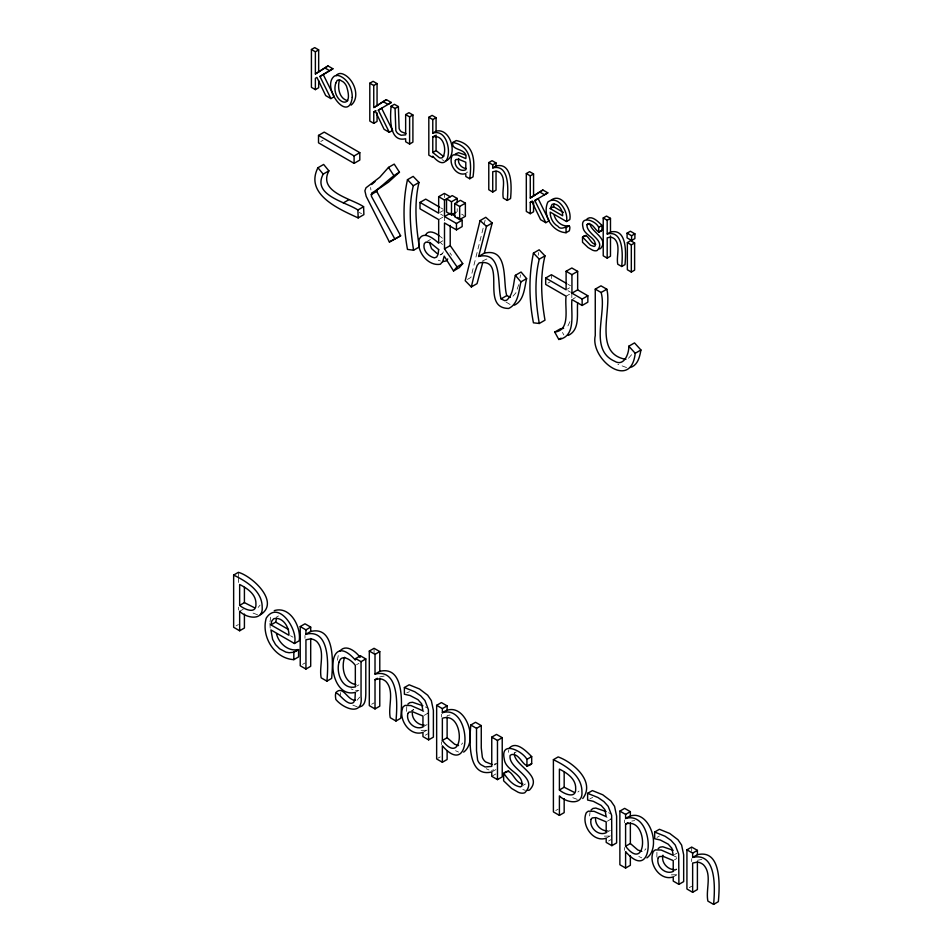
<?xml version="1.0" encoding="UTF-8"?>
<svg xmlns="http://www.w3.org/2000/svg" width="952" height="952" viewBox="0 0 952 952"><rect width="100%" height="100%" fill="white"/><g stroke="black" fill="none" stroke-linecap="round" stroke-linejoin="round"><path stroke-width="0.71" stroke-dasharray="4.76 3.57" d="M269.987 621.918L270.987 615.408M337.436 660.236L338.519 653.75M508.546 752.354L508.761 749.95M406.754 706.622L406.587 712.858M589.621 815.959L589.99 812.413M656.916 852.302L656.868 857.347M538.249 255.291L538.701 252.542M520.03 277.651L520.554 274.842M514.377 754.841L514.865 752.699M485.139 220.114L470.907 277.413L465.207 280.709M518.733 284.684L515.817 292.99L512.319 296.964M569.95 321.645L567.987 325.798L566.131 327.333M440.122 255.041L442.406 253.72L443.81 250.959M359.689 697.138L357.095 700.255M260.086 605.115L258.147 607.435M631.616 354.691L628.201 358.595M461.518 744.464L462.601 742.988M644.754 850.255L645.837 848.779M412.644 710.716L413.763 709.371L411.383 710.739M577.9 792.04L579.054 791.053M320.8 141.503L323.085 140.182M439.812 212.534L443.227 210.559M438.67 219.591L443.227 216.961M426.972 241.499L430.399 239.523M438.67 243.165L443.227 240.535M482.557 260.931L487.829 258.563M547.971 283.101L550.256 281.78M567.249 289.146L569.534 287.825M566.107 296.203L569.534 294.227M573.08 298.916L575.365 297.595M239.654 611.303L243.224 609.244M236.025 625.928L238.393 624.548M276.116 617.324L278.496 615.956M302.605 664.365L304.985 662.997M356.524 664.734L358.904 663.365M356.524 686.237L358.904 684.869M355.334 692.366L358.904 690.307M371.685 704.254L374.065 702.873M406.766 692.866L409.479 691.688M424.14 715.392L427.71 713.334L422.557 710.93M422.95 726.947L427.71 724.198L423.604 725.15M422.95 732.421L427.71 729.672M425.33 735.218L427.71 733.849M437.837 758.268L440.217 756.899M513.937 753.199L516.317 751.83M494.136 765.015L496.516 763.647L493.612 764.218M491.756 771.965L496.516 769.228L491.506 770.382M491.756 776.32L496.516 773.571M523.064 785.376L525.444 783.996M555.766 810.533L558.146 809.152M590.002 798.657L592.715 797.478M607.376 821.183L610.946 819.125L605.793 816.721M606.186 832.738L610.946 829.989L606.84 830.941M606.186 838.212L610.946 835.463M608.566 841.009L610.946 839.64M657.047 837.367L659.427 835.987M674.421 854.622L676.801 853.254M674.421 859.882L676.801 858.514M673.231 871.449L676.801 869.39M673.231 876.923L676.801 874.852M689.308 887.633L691.688 886.252M440.169 254.577L442.406 253.72M673.885 869.652L676.622 869.009M379.777 676.92L384.192 676.051M697.399 860.299L701.814 859.43M466.23 172.36L467.801 172.086M425.841 730.267L420.641 730.362M609.078 836.046L603.877 836.153M676.122 874.757L670.922 874.864M447.119 715.523L449.987 715.035M631.783 821.064L634.651 820.588M355.56 690.426L357.809 690.307M626.547 367.567L617.884 364.295M257.504 614.742L251.721 612.6M577.257 799.359L571.474 797.217M357.274 706.848L351.728 704.718M438.253 260.241L440.478 260.955M359.178 212.51L361.534 213.569M442.037 159.698L444.048 160.614M486.21 768.716L488.995 769.978M510.046 304.438L505.833 301.915M455.568 750.7L458.531 752.056M638.804 856.491L641.767 857.847M672.838 855.432L676.705 857.228M425.318 706.931L427.71 708.062M608.554 812.722L610.946 813.853M351.026 688.82L353.061 689.807M461.649 214.152L464.136 215.58M440.645 207.75L443.132 209.19M567.987 284.303L570.534 285.779M440.645 214.14L443.132 215.58M567.987 290.693L570.534 292.169M290.55 635.757L293.026 637.186M440.288 236.501L442.335 238.19M440.645 242.772L442.513 244.521M449.915 252.839L451.569 255.255M562.477 332.474L563.846 334.949M370.59 187.508L370.923 189.995M269.904 623.381L270.178 628.118M691.688 847.078L691.688 851.433M691.688 858.68L691.688 861.584M624.643 819.969L624.643 822.861M624.643 847.506L624.643 850.41M571.819 292.907L571.819 298.131M551.398 274.723L551.398 278.567M457.21 208.666L457.21 211.582M444.37 193.399L444.37 197.528M444.37 216.306L444.37 220.721M441.407 714.178L441.407 717.07M441.407 741.715L441.407 744.619M374.065 648.3L374.065 652.727M340.59 692.58L340.59 695.329M304.985 635.424L304.985 638.328M238.393 572.319L238.393 576.674M238.393 578.126L238.393 582.481M238.393 607.138L238.393 610.042M525.421 790.291A18.314 10.579 60 0 1 522.827 789.482"/><path stroke-width="1.43" d="M458.65 158.532C457.353 163.304 461.494 168.242 466.254 168.54M662.925 855.217C661.045 862.096 667.019 869.224 673.885 869.652M407.468 179.69C402.458 202.633 403.339 226.397 407.468 249.4L413.584 250.245L419.296 246.949C416.036 225.636 413.93 203.668 418.999 182.463L413.168 176.394L407.468 179.69L413.299 185.759C408.218 206.965 410.324 228.932 413.584 250.245M533.441 253.101C528.61 276.044 528.955 299.844 533.441 322.811L539.272 323.478L544.984 320.181C541.355 298.952 539.843 276.996 544.984 255.862L539.153 249.805L533.441 253.101L539.272 259.158C534.131 280.293 535.643 302.248 539.272 323.478M478.618 256.469C503.453 250.59 496.861 285.921 501.073 298.892L504.643 300.63L506.619 300.261C513.747 294.418 513.164 283.517 515.365 275.33L521.065 272.034L526.611 278.591L520.899 281.887C518.745 290.991 518.388 303.926 508.725 308.448C479.106 308.246 508.332 257.599 479.13 262.907L477.154 265.394L474.679 272.891L471.323 286.945L465.207 280.709L480.082 220.602L485.782 217.306L492.196 223.03L484.33 253.172L478.618 256.469L486.496 226.326L492.196 223.03M526.611 278.591C524.457 287.694 524.1 300.63 514.437 305.152M628.808 346.207C629.105 353.561 624.024 367.067 614.516 361.189C588.514 349.443 607.102 312.732 601.105 292.502L595.262 289.134L595.262 335.604C589.907 359.059 631.045 391.284 635.222 353.275L640.922 349.979L634.508 342.91L628.808 346.207L635.222 353.275M640.922 349.979C639.768 356.702 637.769 365.544 630.153 367.496M270.939 624.881L271.796 621.001L273.736 618.705C282.696 616.384 289.396 627.308 288.896 635.246L270.939 624.881L275.699 622.132L276.556 618.253M550.197 208.595L552.124 204.311C558.336 202.705 562.989 210.285 562.644 215.783L550.197 208.595L553.493 206.691L554.076 204.002M355.667 658.57L355.334 660.057C324.87 625.309 325.822 699.934 355.334 692.366L354.941 699.887L353.573 702.433C345.6 708.324 333.069 681.692 335.83 699.446C343.779 709.026 363.485 716.618 361.046 696.4L361.046 661.676L355.667 658.57L360.427 655.821L365.806 658.927L365.806 693.651C365.616 698.351 365.568 705.503 359.904 706.908M360.427 655.821L360.094 657.308C356 651.656 345.981 643.516 339.912 651.073M586.527 219.507C591.347 214.26 598.522 222.054 601.973 225.434L601.973 230.325C596.357 235.953 594.548 222.78 588.015 224.029L587.003 224.636C585.956 234.24 606.793 240.19 597.178 250.507A12.697 7.33 60 0 1 592.537 250.15L588.05 247.532L582.517 242.236L582.517 237.107C588.158 231.526 589.74 244.248 595.797 244.259M482.866 262.097L477.035 283.648L471.323 286.945M339.567 79.825C337.222 87.12 338.995 98.722 347.777 100.698M344.636 657.273C341.113 667.043 343.767 682.524 355.858 684.571M394.925 239.13L371.447 196.362L371.661 193.042C381.93 187.354 389.237 177.786 399.459 172.193L394.211 164.113L388.511 167.397L379.753 177.25L365.985 187.818L364.89 190.805L366.199 196.362L389.38 241.986L400.625 235.834L376.718 191.388L377.373 189.745L388.452 182.165L399.459 172.193M317.932 167.742C304.342 194.41 339.483 209.309 358.178 217.913L363.89 214.616L363.593 206.703C351.336 198.444 317.718 192.102 328.892 170.836L323.644 164.446L317.932 167.742L323.18 174.133C312.006 195.398 345.624 201.741 357.892 209.999L363.593 206.703M425.568 235.013C428.412 229.265 435.659 232.883 439.277 235.834M509.403 748.046C516.365 740.466 526.718 751.723 531.692 756.59L531.692 763.647C523.576 771.763 520.994 752.758 511.557 754.567L510.105 755.448C507.928 769.299 539.582 777.498 524.778 792.754A18.314 10.579 60 0 1 518.078 792.231L511.617 788.47L503.632 780.83L503.632 773.429C511.771 765.372 514.056 783.734 522.791 783.746M447.726 258.956L446.119 260.919L442.692 261.681M439.396 207.024L425.711 199.123L419.999 202.419L419.999 208.821L438.67 219.591L438.67 243.165C433.981 238.976 423.664 230.253 419.201 239.25C416.036 251.149 428.019 266.584 440.419 264.216L442.823 261.264L444.203 256.136L453.533 270.951L457.043 266.905L462.743 263.609L450.213 245.592L450.213 225.434M462.743 263.609L459.245 267.655L453.533 270.951M336.163 75.755L337.425 74.411A13.257 7.652 60 0 1 342.815 73.982C353.846 78.171 360.891 97.128 351.133 105.125M551.16 200.099C561.501 192.53 571.962 209.952 569.796 219.603L566.5 221.507L550.197 212.094C550.089 217.77 552.945 223.506 557.967 226.338C562.525 232.693 572.2 219.567 569.344 230.8L566.047 232.704C551.898 231.919 541.997 214.7 547.864 202.002C558.205 194.446 568.665 211.856 566.5 221.507M371.685 184.521L374.969 181.618M582.755 798.49C595.773 781.711 573.152 762.302 558.146 756.923L553.398 759.672L553.398 811.901L559.407 815.376L564.167 812.627L564.167 798.728M455.342 153.95L458.602 152.689L465.611 155.045M407.873 704.099L409.788 702.647L412.585 702.278L422.914 705.789M591.109 809.89L593.025 808.438L595.821 808.069L606.15 811.58M658.153 848.601L660.069 847.149L662.854 846.78L673.195 850.291M318.67 80.634L318.67 87.727L315.374 89.631L311.423 87.346L311.423 49.504L315.374 51.789L315.374 73.947L327.988 65.938L332.914 68.782L319.943 76.457L330.915 98.603L334.223 96.699L323.24 74.553M315.374 73.947L327.988 65.938M378.325 110.17L381.633 108.266L392.605 130.412L389.308 132.316L378.325 110.17L391.296 102.495L386.369 99.639L373.755 107.647L373.755 85.501L369.804 83.217L369.804 121.059L373.755 123.344L377.063 121.439L377.063 112.919M374.862 107.017L386.369 99.639M533.56 201.86L533.56 211.796L530.264 213.7L526.313 211.415L526.313 173.573L530.264 175.858L530.264 198.016L542.878 190.007L547.805 192.851L534.834 200.527L545.805 222.673L549.114 220.769L538.142 198.623L534.834 200.527M530.264 198.016L542.878 190.007M319.943 76.457L332.914 68.782M463.66 752.104C479.891 740.109 463.695 697.709 442.359 712.727L442.359 708.621L436.647 705.325L436.647 758.958L442.359 762.254L447.119 759.506L447.119 751.295M646.896 857.895C663.127 845.9 646.932 803.5 625.595 818.518L625.595 814.412L619.883 811.116L619.883 864.749L625.595 868.046L630.355 865.297L630.355 855.717M311.423 49.504L314.719 47.6L318.67 49.885L318.67 72.043M315.374 51.789L318.67 49.885M369.804 83.217L373.101 81.313L377.063 83.597L377.063 105.743M373.755 85.501L377.063 83.597M318.515 135.41L324.227 132.114L359.808 152.653L359.808 160.067L354.096 163.363L318.515 142.824L318.515 135.41L354.096 155.95L359.808 152.653M373.755 123.344L373.755 111.979L375.957 110.718M391.296 102.495L388 104.399L383.073 101.543M391.117 106.196L395.068 108.48L395.83 130.46A4.308 2.487 60 0 0 398.162 133.708L401.042 135.255L405.647 134.863L405.647 114.585L408.943 112.681L412.906 114.966L412.906 142.134L409.61 144.038L405.647 141.753L405.647 138.73C388.297 142.955 390.296 115.192 391.117 106.196L394.414 104.292L398.376 106.576L399.126 128.556A4.308 2.487 60 0 0 401.458 131.804L405.933 133.554M395.068 108.48L398.376 106.576M405.647 114.585L409.61 116.87L412.906 114.966M323.18 174.133L328.892 170.836M428.817 117.286L432.113 115.382L436.075 117.667L436.075 131.186L432.779 133.09L432.779 119.571L428.817 117.286L428.817 155.128L432.517 157.27L432.779 156.152C453.58 180.844 453.747 126.83 432.779 133.09M432.779 119.571L436.075 117.667M432.779 136.933C443.584 134.018 447.333 150.13 442.74 157.33A7.83 4.522 60 0 1 439.407 157.734L432.779 152.499L432.779 136.933L434.969 135.66M343.303 202.931L349.015 199.634M432.779 152.499L436.075 150.594L436.075 135.029M452.926 142.467L456.222 140.563C474.667 144.097 475.048 161.4 473.037 176.846L469.741 178.75L465.802 176.477L465.802 173.585C456.472 176.751 448.202 163.946 452.045 155.854L453.378 154.843L457.472 154.95L465.802 158.603C468.146 147.727 450.344 151.237 452.926 142.467C471.371 146.001 471.752 163.304 469.741 178.75M371.006 194.684L376.718 191.388M413.299 185.759L418.999 182.463M488.781 162.578L492.077 160.674L496.04 162.959L496.04 165.981L492.731 167.885L492.731 164.863L488.781 162.578L488.781 189.745L492.731 192.03L496.04 190.126L496.04 171.289M492.731 164.863L496.04 162.959M419.999 202.419L438.67 213.2L438.67 196.695L444.37 193.399L450.213 196.766M438.67 196.695L444.501 200.063L452.248 195.588L457.21 198.456L457.21 202.835M456.067 212.248L451.498 214.878L446.536 212.022L446.536 198.885L451.498 201.753L457.21 198.456M454.711 203.597L460.411 200.301L465.373 203.169L465.373 216.306L459.661 219.591L454.711 216.735L454.711 203.597L459.661 206.465L465.373 203.169M389.38 241.986L400.625 235.834M444.501 200.063L444.501 216.568L450.213 213.272M526.313 173.573L529.61 171.669L533.56 173.954L533.56 196.112M530.264 175.858L533.56 173.954M444.501 216.568L456.46 223.47L462.16 220.174L462.16 226.576L456.46 229.872L444.501 222.958L444.501 248.888L457.043 266.905M492.731 192.03L492.731 171.741L495.802 171.146A9.556 5.51 60 0 1 500.181 172.883C506.488 179.404 501.644 190.281 503.31 198.135L507.273 200.42L510.57 198.516C511.355 189.496 513.425 161.78 496.04 165.981M444.501 248.888L450.213 245.592M530.264 213.7L530.264 202.336L532.465 201.074M547.805 192.851L544.508 194.755L539.582 191.911M565.821 227.587L569.344 225.814M587.003 224.636L589.205 223.375M603.223 217.972L606.519 216.068L610.482 218.365L610.482 232.05L607.186 233.954L607.186 220.269L603.223 217.972L603.223 255.814L607.186 258.111L610.482 256.207L610.482 235.917M539.272 259.158L544.984 255.862M607.186 220.269L610.482 218.365M598.677 232.228L598.677 227.338L601.973 225.434M582.517 237.107L586.027 235.322M598.463 232.109L601.973 230.325M501.073 298.892L506.785 295.596L510.355 297.333M545.686 278.02L566.107 289.801L566.107 271.284L571.938 274.652L571.938 293.168L577.65 289.872L587.848 295.774L587.848 302.165L582.148 305.461L571.938 299.571C570.581 312.292 576.852 336.353 558.812 339.471L554.73 332.07C571.129 330.225 564.393 307.163 566.107 296.203L545.686 284.422L545.686 278.02L551.398 274.723L566.714 283.565M627.082 233.145L630.391 231.241L634.889 233.835L634.889 238.583L631.592 240.487L627.082 237.881L627.082 233.145L631.592 235.739L634.889 233.835M566.107 271.284L571.819 267.988L577.65 271.356L577.65 289.872M571.938 274.652L577.65 271.356M627.356 242.593L630.664 240.689L634.615 242.974L634.615 270.142L631.319 272.046L627.356 269.749L627.356 242.593L631.319 244.878L634.615 242.974M607.186 258.111L607.186 237.821L610.244 237.226A9.556 5.51 60 0 1 614.635 238.964C620.942 245.473 616.087 256.362 617.753 264.216L621.716 266.5L625.012 264.596C625.797 255.564 627.88 227.861 610.482 232.05M595.262 289.134L600.974 285.838L606.805 289.206C612.231 309.567 592.929 353.823 625.904 359.332M571.938 293.168L582.148 299.071L587.848 295.774M601.105 292.502L606.805 289.206M554.73 332.07L560.442 328.773L563.608 328.333M558.812 339.471L561.097 338.15M244.414 614.123L244.414 628.022L239.654 630.771L233.645 627.297L233.645 575.067L238.393 572.319C252.387 576.222 280.4 602.199 260.455 614.754M239.654 605.377C244.271 609.387 256.635 614.813 255.933 603.865C256.219 594.25 247.27 588.36 239.654 584.504L239.654 605.377L244.414 602.628L254.41 607.709M300.225 626.559L304.985 623.81L310.697 627.106L310.697 631.462L305.937 634.211L305.937 629.855L300.225 626.559L300.225 665.745L305.937 669.042L310.697 666.293L310.697 638.494M305.937 629.855L310.697 627.106M294.454 643.504C298.607 629.962 278.27 599.367 266.227 618.145C260.955 636.388 274.283 658.475 293.823 659.653L298.571 656.904L298.571 649.716L293.49 652.275L289.111 652.727L285.85 652.108L279.674 648.8L275.556 644.623L272.617 639.339L270.939 629.927L294.454 643.504L299.214 640.755C301.379 626.916 290.181 605.615 274.247 610.648M293.49 652.275L298.571 649.716M369.305 651.049L374.065 648.3L379.777 651.596L379.777 671.338L375.017 674.087L375.017 654.345L369.305 651.049L369.305 705.622L375.017 708.919L379.777 706.17L379.777 678.383M305.937 669.042L305.937 639.78L310.364 638.911A13.78 7.949 60 0 1 316.683 641.434C325.774 650.823 318.777 666.519 321.193 677.848L326.905 681.144L331.653 678.395C332.795 665.377 335.782 625.404 310.697 631.462M361.046 661.676L365.806 658.927M375.017 654.345L379.777 651.596M335.83 692.58C343.291 684.916 347.29 700.589 355.453 700.267M375.017 708.919L375.017 679.668L377.397 678.288M404.386 687.546L409.146 684.797L419.511 688.986L427.674 695.222L431.327 700.577L433.386 710.335L433.386 737.134L428.638 739.871L422.95 736.598L422.95 732.421C409.491 736.991 397.567 718.522 403.112 706.848L405.04 705.396L410.943 705.551L422.95 710.811L421.617 703.79L417.976 699.672L410.074 695.543L404.386 694.234L404.386 687.546L414.751 691.735L420.641 695.769L424.961 700.541L428.4 709.538L428.638 739.871M375.017 679.668L379.432 678.8A13.78 7.949 60 0 1 385.75 681.311C394.854 690.712 387.857 706.396 390.26 717.725L395.972 721.021L400.732 718.272C401.863 705.265 404.862 665.293 379.777 671.338M436.647 705.325L441.407 702.576L447.119 705.872L447.119 709.978M442.359 708.621L447.119 705.872M442.359 740.466L442.359 718.272C465.516 710.454 464.397 768.811 442.359 740.466L447.119 737.729L447.119 716.999M470.8 725.031L476.512 728.339L476.512 750.64L477.606 760.041A6.212 3.582 60 0 0 480.962 764.718L485.115 766.955L491.756 766.396L491.756 737.134L496.516 734.397L502.228 737.693L502.228 776.868L497.468 779.617L491.756 776.32L491.756 771.965C466.742 778.058 469.622 738.014 470.8 725.031L475.548 722.294L481.26 725.591L481.26 747.891L482.355 757.292A6.212 3.582 60 0 0 485.722 761.969L492.172 764.504M476.512 728.339L481.26 725.591M491.756 737.134L497.468 740.43L502.228 737.693M526.932 766.396L526.932 759.339L531.692 756.59M503.632 773.429L508.689 770.858M526.635 766.217L531.692 763.647M559.407 789.981C564.024 793.992 576.388 799.418 575.686 788.47C575.96 778.855 567.023 772.964 559.407 769.109L559.407 789.981L564.167 787.233L574.163 792.326M587.622 793.325L592.382 790.588L602.747 794.777L610.91 801.013L614.564 806.368L616.622 816.114L616.622 842.913L611.874 845.662L606.186 842.389L606.186 838.212C592.727 842.782 580.803 824.313 586.349 812.639L588.277 811.187L594.179 811.342L606.186 816.602L604.853 809.581L601.212 805.463L593.31 801.322L587.622 800.025L587.622 793.325L597.987 797.526L603.877 801.56L608.197 806.332L611.636 815.328L611.874 845.662M619.883 811.116L624.643 808.367L630.355 811.663L630.355 815.769M625.595 814.412L630.355 811.663M625.595 824.063C648.752 816.245 647.634 874.602 625.595 846.257L625.595 824.063L627.975 822.683M625.595 846.257L630.355 843.52L630.355 822.79M654.667 832.036L659.427 829.287L669.78 833.488L677.955 839.712L681.608 845.067L683.667 854.825L683.667 881.623L678.907 884.372L673.231 881.088L673.231 876.923C659.772 881.481 647.848 863.024 653.393 851.35L655.321 849.886L661.212 850.041L673.231 855.312L671.898 848.28L668.244 844.174L660.355 840.033L654.667 838.736L654.667 832.036L665.032 836.225L670.922 840.259L675.23 845.031L678.681 854.039L678.907 884.372M686.928 849.827L691.688 847.078L697.399 850.374L697.399 854.717L692.639 857.466L692.639 853.123L686.928 849.827L686.928 889.001L692.639 892.298L697.399 889.549L697.399 861.762M692.639 853.123L697.399 850.374M692.639 892.298L692.639 863.048L697.066 862.179A13.78 7.949 60 0 1 703.385 864.69C712.477 874.091 705.48 889.775 707.895 901.104L713.607 904.4L718.355 901.651C719.498 888.644 722.485 848.672 697.399 854.717M373.755 111.979L375.314 111.134L384.096 129.305L389.308 132.316M530.264 202.336L531.823 201.491L540.605 219.674L545.805 222.673M568.273 335.401C580.375 329.737 576.638 313.458 577.65 302.795M484.33 253.172C509.165 247.294 502.573 282.625 506.785 295.596M492.731 167.885C510.129 163.685 508.059 191.4 507.273 200.42M607.186 233.954C624.583 229.765 622.501 257.468 621.716 266.5M305.937 634.211C331.022 628.153 328.035 668.125 326.905 681.144M375.017 674.087C400.102 668.042 397.115 708.002 395.972 721.021M692.639 857.466C717.725 851.421 714.738 891.381 713.607 904.4M436.075 131.186C450.51 127.354 458.495 155.652 445.893 160.912M442.359 712.727C472.18 703.647 472.846 781.009 442.359 745.832L442.359 762.254M625.595 818.518C655.416 809.438 656.083 886.8 625.595 851.623L625.595 868.046M569.117 225.684C562.132 227.326 555.504 221.197 554.005 214.664M298.238 649.526C288.17 651.906 278.603 643.064 276.449 633.639M423.604 725.15C417.583 724.722 412.216 719.296 412.275 713.155M606.84 830.941C600.819 830.513 595.44 825.087 595.512 818.946M458.567 745.571L454.628 744.226L447.119 737.729M641.803 851.362L637.864 850.017L630.355 843.52M324.692 67.842L329.618 70.686M553.493 206.691L563.453 212.439M330.915 98.603L325.715 95.605L316.933 77.421L315.374 78.278L315.374 89.631M451.403 213.962L454.985 216.033M457.377 217.413L462.16 220.174M233.645 575.067C246.52 581.41 262.276 590.906 262.193 607.305C263.311 621.37 246.342 618.157 239.654 611.303L239.654 630.771M553.398 759.672C566.273 766.015 582.029 775.523 581.946 791.909C583.064 805.975 566.095 802.774 559.407 795.908L559.407 815.376M275.699 622.132L288.527 629.534M437.087 253.506L431.542 248.627L429.507 242.736M480.082 220.602L486.496 226.326M598.677 227.338C595.881 220.662 579.958 214.902 582.933 227.052C583.707 235.37 596.714 237.215 595.167 245.866L594.107 246.449L590.478 245.247L582.731 237.226M526.932 759.339C522.231 750.819 500.145 740.049 504.227 758.923C505.333 770.93 524.112 773.571 521.875 786.066L520.339 786.899C512.973 785.828 508.011 779.271 503.941 773.595M436.075 150.594L442.704 155.83A7.83 4.522 60 0 0 443.977 156.092M515.365 275.33L520.899 281.887M388.511 167.397L393.759 175.489M589.966 224.22C591.894 232.502 609.244 239.047 600.474 248.603A12.697 7.33 60 0 1 599.129 248.9M514.377 754.841C516.531 766.884 543.092 775.928 529.538 790.005A18.314 10.579 60 0 1 527.598 790.434M357.892 209.999L358.178 217.913M631.592 235.739L631.592 240.487M631.319 244.878L631.319 272.046M582.148 299.071L582.148 305.461M566.047 227.718L566.047 232.704M564.167 771.929L564.167 787.233M497.468 740.43L497.468 779.617M459.661 206.465L459.661 219.591M456.46 223.47L456.46 229.872M451.498 201.753L451.498 214.878M409.61 116.87L409.61 144.038M354.096 155.95L354.096 163.363M293.823 652.465L293.823 659.653M244.414 587.324L244.414 602.628M352.252 97.354C348.884 124.498 320.931 87.286 334.128 76.315A13.257 7.652 60 0 1 339.507 75.886C347.932 79.242 352.383 88.643 352.252 97.354M335.735 83.217C330.249 101.031 355.405 113.645 346.504 86.192A7.533 4.343 60 0 0 343.22 81.884L340.304 80.206A7.58 4.379 60 0 0 336.996 80.694L335.735 83.217M339.09 662.009C335.83 672.54 341.911 689.962 355.334 686.928L355.334 665.424C352.24 660.795 341.673 652.774 339.09 662.009M438.67 249.567L438.098 254.243L436.694 257.016L434.457 257.873C428.364 256.457 422.331 250.102 424.306 243.545L425.83 242.153L429.923 242.498L438.67 249.567M455.353 160.436C453.735 166.124 460.244 172.36 465.802 169.789L465.802 162.245L458.745 159.293L456.127 159.508L455.353 160.436M407.896 713.464C405.552 721.664 414.941 730.648 422.95 726.947L422.95 716.071L412.775 711.81L409.015 712.108L407.896 713.464M591.132 819.255C588.788 827.455 598.177 836.439 606.186 832.738L606.186 821.862L596.011 817.601L592.239 817.899L591.132 819.255M658.165 857.954C655.821 866.153 665.222 875.15 673.231 871.449L673.231 860.572L663.056 856.312L659.284 856.61L658.165 857.954"/></g></svg>
